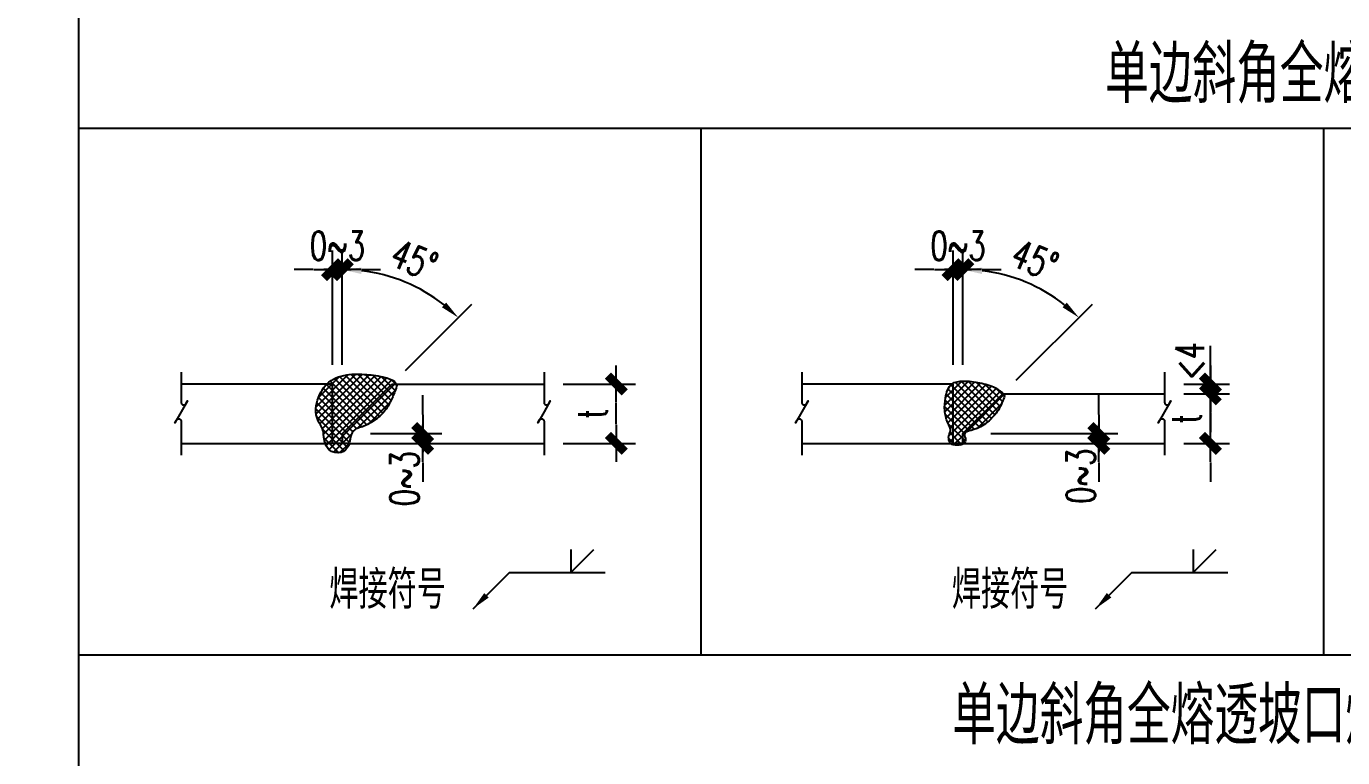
# Model space of a CAD drawing. Extents: x 497777 to 784122, y -229332 to 980813.
# Drawn here: x 524781 to 538525, y 439753 to 447393 of the extents above; entities that cross this region are included whole.
import ezdxf
from ezdxf.enums import TextEntityAlignment as Align

# ---------------------------------------------------------------- set-up
doc = ezdxf.new("R2010")
doc.units = 0
doc.header["$LTSCALE"] = 1000
doc.header["$MEASUREMENT"] = 0
for name, color, linetype in [('S-DIM', 81, 'Continuous'), ('S-HATCH1-W', 252, 'Continuous'), ('S-SHAPE', 51, 'Continuous'), ('S-SHAPE1', 165, 'Continuous'), ('S-SS', 111, 'Continuous'), ('S-TEXT', 211, 'Continuous'), ('S-TK', 165, 'Continuous')]:
    doc.layers.add(name, color=color, linetype=linetype)
doc.styles.add('SS1', font='tj-romans1.shx', dxfattribs={"width": 0.7, "bigfont": 'tj-hztxt1.shx'})
doc.dimstyles.new('CW-100A', dxfattribs={"dimscale": 100, "dimtxt": 3, "dimasz": 2, "dimexe": 2, "dimexo": 2, "dimgap": 1, "dimtad": 1, "dimdec": 0, "dimzin": 0, "dimdsep": 46, "dimtxsty": 'SS1', "dimblk1": 'TT', "dimblk2": 'TT', "dimsah": 1, "dimcen": 1, "dimclrd": 256, "dimclre": 256, "dimclrt": 256, "dimadec": 0, "dimazin": 0, "dimtfac": 1, "dimtdec": 0, "dimtix": 1, "dimtmove": 2, "dimatfit": 0, "dimldrblk": 'TT', "dimfxl": 2, "dimtolj": 1, "dimtzin": 0, "dimarcsym": 0})
doc.dimstyles.new('S-25-100A', dxfattribs={"dimscale": 100, "dimtxt": 3, "dimasz": 2, "dimexe": 2, "dimexo": 2, "dimgap": 0.8, "dimtad": 1, "dimdec": 0, "dimlfac": 0.25, "dimzin": 0, "dimdsep": 46, "dimtxsty": 'SS1', "dimblk1": 'TT', "dimblk2": 'TT', "dimsah": 1, "dimcen": 1, "dimclrd": 256, "dimclre": 256, "dimclrt": 256, "dimadec": 0, "dimazin": 0, "dimtfac": 1, "dimtdec": 0, "dimtix": 1, "dimtmove": 2, "dimatfit": 0, "dimldrblk": 'TT', "dimfxl": 2, "dimtolj": 1, "dimtzin": 0, "dimarcsym": 0})

# ---------------------------------------------------------------- blocks, each defined once
blk = doc.blocks.new('TT')
blk.add_line((-0.969, 0), (0.969, 0))
at = {"const_width": 0.45}
blk.add_lwpolyline([(-0.442, -0.442), (0.442, 0.442)], dxfattribs=at)
blk = doc.blocks.new('*D190')
at = {"layer": 'Defpoints', "color": 0, "transparency": 16777216}
for p in [(510906, 638017), (511946, 636673), (509786, 636257), (512586, 636337), (516786, 636257)]:
    blk.add_point(p, dxfattribs=at)
at = {"layer": 'S-DIM', "lineweight": -2, "transparency": 16777216}
blk.add_arc((512666, 636257), 831, 148.8237, 166.1763, dxfattribs=at)
at = {"layer": 'S-DIM', "lineweight": -2, "transparency": 16777216, "xscale": 200, "yscale": 200, "zscale": 200}
for p, rotation in [((512078, 636845), 51.91184269532635), ((511835, 636257), 263.0881573046743)]:
    blk.add_blockref('TT', p, dxfattribs=dict(at, rotation=rotation))
blk = doc.blocks.new('*D216')
at = {"layer": 'Defpoints', "color": 0, "transparency": 16777216}
for p in [(528936, 444622), (528080, 443656), (528598, 443656), (528080, 443139), (528080, 443139)]:
    blk.add_point(p, dxfattribs=at)
at = {"layer": 'S-DIM', "lineweight": -2, "transparency": 16777216}
for p, q in [((528080, 443856), (528080, 445051)), ((528739, 443798), (529433, 444491))]:
    blk.add_line(p, q, dxfattribs=at)
blk.add_arc((528080, 443139), 1713, 51.695, 83.305, dxfattribs=at)
at = {"layer": 'S-DIM', "transparency": 16777216}
for points in [[(528278, 444806), (528282, 444873), (528080, 444851)], [(529164, 444507), (529120, 444458), (529291, 444350)]]:
    blk.add_solid(points, dxfattribs=at)
at = {"layer": 'S-DIM', "transparency": 16777216, "insert": (528831, 444952), "char_height": 300, "attachment_point": 5, "rotation": 337.5, "style": 'SS1'}
blk.add_mtext('\\A1;45°', dxfattribs=at)
blk = doc.blocks.new('*D217')
at = {"layer": 'Defpoints', "color": 0, "transparency": 16777216}
for p in [(528080, 444851), (527977, 443656), (528080, 443656)]:
    blk.add_point(p, dxfattribs=at)
at = {"layer": 'S-DIM', "lineweight": -2, "transparency": 16777216}
for p, q in [((527977, 443856), (527977, 445051)), ((528080, 443856), (528080, 445051)), ((527777, 444851), (527577, 444851)), ((527977, 444851), (528080, 444851)), ((528280, 444851), (528480, 444851))]:
    blk.add_line(p, q, dxfattribs=at)
at = {"layer": 'S-DIM', "lineweight": -2, "transparency": 16777216, "xscale": 200, "yscale": 200, "zscale": 200}
blk.add_blockref('TT', (527977, 444851), dxfattribs=at)
at = {"layer": 'S-DIM', "lineweight": -2, "transparency": 16777216, "xscale": 200, "yscale": 200, "zscale": 200, "rotation": 180}
blk.add_blockref('TT', (528080, 444851), dxfattribs=at)
at = {"layer": 'S-DIM', "transparency": 16777216, "insert": (528029, 445101), "char_height": 300, "attachment_point": 5, "style": 'SS1'}
blk.add_mtext('\\A1;0~3', dxfattribs=at)
blk = doc.blocks.new('*D218')
at = {"layer": 'Defpoints', "color": 0, "transparency": 16777216}
for p in [(528173, 443139), (528173, 443036), (528919, 443036)]:
    blk.add_point(p, dxfattribs=at)
at = {"layer": 'S-DIM', "lineweight": -2, "transparency": 16777216}
for p, q in [((528919, 443339), (528919, 443539)), ((528373, 443139), (529119, 443139)), ((528919, 443139), (528919, 443036)), ((528373, 443036), (529119, 443036)), ((528919, 442836), (528919, 442636))]:
    blk.add_line(p, q, dxfattribs=at)
at = {"layer": 'S-DIM', "lineweight": -2, "transparency": 16777216, "xscale": 200, "yscale": 200, "zscale": 200}
for p, rotation in [((528919, 443139), 270), ((528919, 443036), 90)]:
    blk.add_blockref('TT', p, dxfattribs=dict(at, rotation=rotation))
at = {"layer": 'S-DIM', "transparency": 16777216, "insert": (528730, 442667), "char_height": 300, "attachment_point": 5, "rotation": 90, "style": 'SS1'}
blk.add_mtext('\\A1;0~3', dxfattribs=at)
blk = doc.blocks.new('*D219')
at = {"layer": 'Defpoints', "color": 0, "transparency": 16777216}
for p in [(530186, 443656), (530941, 443656), (530186, 443036)]:
    blk.add_point(p, dxfattribs=at)
at = {"layer": 'S-DIM', "lineweight": -2, "transparency": 16777216}
for p, q in [((530386, 443656), (531141, 443656)), ((530941, 443236), (530941, 443456)), ((530386, 443036), (531141, 443036))]:
    blk.add_line(p, q, dxfattribs=at)
at = {"layer": 'S-DIM', "lineweight": -2, "transparency": 16777216, "xscale": 200, "yscale": 200, "zscale": 200}
for p, rotation in [((530941, 443656), 90), ((530941, 443036), 270)]:
    blk.add_blockref('TT', p, dxfattribs=dict(at, rotation=rotation))
at = {"layer": 'S-DIM', "transparency": 16777216, "insert": (530691, 443346), "char_height": 300, "attachment_point": 5, "rotation": 90, "style": 'SS1'}
blk.add_mtext('\\A1;t', dxfattribs=at)
blk = doc.blocks.new('*D220')
at = {"layer": 'Defpoints', "color": 0, "transparency": 16777216}
for p in [(535417, 444622), (534560, 443656), (534975, 443553), (534560, 443139), (534560, 443139)]:
    blk.add_point(p, dxfattribs=at)
at = {"layer": 'S-DIM', "lineweight": -2, "transparency": 16777216}
for p, q in [((534560, 443856), (534560, 445051)), ((535117, 443695), (535913, 444491))]:
    blk.add_line(p, q, dxfattribs=at)
blk.add_arc((534560, 443139), 1713, 51.6952, 83.3048, dxfattribs=at)
at = {"layer": 'S-DIM', "transparency": 16777216}
for points in [[(534758, 444806), (534762, 444873), (534560, 444851)], [(535644, 444507), (535600, 444458), (535771, 444350)]]:
    blk.add_solid(points, dxfattribs=at)
at = {"layer": 'S-DIM', "transparency": 16777216, "insert": (535311, 444952), "char_height": 300, "attachment_point": 5, "rotation": 337.5, "style": 'SS1'}
blk.add_mtext('\\A1;45°', dxfattribs=at)
blk = doc.blocks.new('*D221')
at = {"layer": 'Defpoints', "color": 0, "transparency": 16777216}
for p in [(534560, 444851), (534457, 443656), (534560, 443656)]:
    blk.add_point(p, dxfattribs=at)
at = {"layer": 'S-DIM', "lineweight": -2, "transparency": 16777216}
for p, q in [((534457, 443856), (534457, 445051)), ((534560, 443856), (534560, 445051)), ((534257, 444851), (534057, 444851)), ((534457, 444851), (534560, 444851)), ((534760, 444851), (534960, 444851))]:
    blk.add_line(p, q, dxfattribs=at)
at = {"layer": 'S-DIM', "lineweight": -2, "transparency": 16777216, "xscale": 200, "yscale": 200, "zscale": 200}
blk.add_blockref('TT', (534457, 444851), dxfattribs=at)
at = {"layer": 'S-DIM', "lineweight": -2, "transparency": 16777216, "xscale": 200, "yscale": 200, "zscale": 200, "rotation": 180}
blk.add_blockref('TT', (534560, 444851), dxfattribs=at)
at = {"layer": 'S-DIM', "transparency": 16777216, "insert": (534509, 445101), "char_height": 300, "attachment_point": 5, "style": 'SS1'}
blk.add_mtext('\\A1;0~3', dxfattribs=at)
blk = doc.blocks.new('*D222')
at = {"layer": 'Defpoints', "color": 0, "transparency": 16777216}
for p in [(536666, 443553), (537144, 443553), (536666, 443036)]:
    blk.add_point(p, dxfattribs=at)
at = {"layer": 'S-DIM', "lineweight": -2, "transparency": 16777216}
for p, q in [((537144, 443753), (537144, 443953)), ((536866, 443553), (537344, 443553)), ((537144, 443036), (537144, 443553)), ((536866, 443036), (537344, 443036)), ((537144, 442836), (537144, 442636))]:
    blk.add_line(p, q, dxfattribs=at)
at = {"layer": 'S-DIM', "lineweight": -2, "transparency": 16777216, "xscale": 200, "yscale": 200, "zscale": 200}
for p, rotation in [((537144, 443553), 270), ((537144, 443036), 90)]:
    blk.add_blockref('TT', p, dxfattribs=dict(at, rotation=rotation))
at = {"layer": 'S-DIM', "transparency": 16777216, "insert": (536894, 443295), "char_height": 300, "attachment_point": 5, "rotation": 90, "style": 'SS1'}
blk.add_mtext('\\A1;t', dxfattribs=at)
blk = doc.blocks.new('*D223')
at = {"layer": 'Defpoints', "color": 0, "transparency": 16777216}
for p in [(536666, 443656), (536666, 443553), (537144, 443656)]:
    blk.add_point(p, dxfattribs=at)
at = {"layer": 'S-DIM', "lineweight": -2, "transparency": 16777216}
for p, q in [((537144, 443856), (537144, 444056)), ((536866, 443656), (537344, 443656)), ((536866, 443553), (537344, 443553)), ((537144, 443553), (537144, 443656)), ((537144, 443353), (537144, 443153))]:
    blk.add_line(p, q, dxfattribs=at)
at = {"layer": 'S-DIM', "lineweight": -2, "transparency": 16777216, "xscale": 200, "yscale": 200, "zscale": 200}
for p, rotation in [((537144, 443656), 270), ((537144, 443553), 90)]:
    blk.add_blockref('TT', p, dxfattribs=dict(at, rotation=rotation))
at = {"layer": 'S-DIM', "transparency": 16777216, "insert": (536928, 443897), "char_height": 300, "attachment_point": 5, "rotation": 90, "style": 'SS1'}
blk.add_mtext('\\A1;<4', dxfattribs=at)
blk = doc.blocks.new('*D224')
at = {"layer": 'Defpoints', "color": 0, "transparency": 16777216}
for p in [(534653, 443139), (534653, 443036), (535979, 443036)]:
    blk.add_point(p, dxfattribs=at)
at = {"layer": 'S-DIM', "lineweight": -2, "transparency": 16777216}
for p, q in [((535979, 443339), (535979, 443539)), ((534853, 443139), (536179, 443139)), ((535979, 443139), (535979, 443036)), ((534853, 443036), (536179, 443036)), ((535979, 442836), (535979, 442636))]:
    blk.add_line(p, q, dxfattribs=at)
at = {"layer": 'S-DIM', "lineweight": -2, "transparency": 16777216, "xscale": 200, "yscale": 200, "zscale": 200}
for p, rotation in [((535979, 443139), 270), ((535979, 443036), 90)]:
    blk.add_blockref('TT', p, dxfattribs=dict(at, rotation=rotation))
at = {"layer": 'S-DIM', "transparency": 16777216, "insert": (535792, 442693), "char_height": 300, "attachment_point": 5, "rotation": 90, "style": 'SS1'}
blk.add_mtext('\\A1;0~3', dxfattribs=at)

msp = doc.modelspace()

# ---------------------------------------------------------------- hatches: boundary and pattern name
at = {"layer": 'S-HATCH1-W'}
h = msp.add_hatch(dxfattribs=at)
h.set_pattern_fill('ANSI37', color=256, scale=411.429798, style=0)
h.set_pattern_definition([(45, (512266.98, 404313.894), (-36.3656, 36.3656), []), (135, (512266.98, 404313.894), (-36.3656, -36.3656), [])])
edge = h.paths.add_edge_path()
edge.add_spline(control_points=[(528646.9, 443656.3), (528622.6, 443695.3), (528505.2, 443736.4), (528331.7, 443759), (528119.2, 443765.5), (527936.4, 443696.3), (527850, 443568.1), (527807.7, 443458.8), (527797.1, 443344), (527837, 443247.3), (527886.8, 443178.8), (527882.6, 443114), (527894.8, 443070.6), (527904.1, 443016.2), (527940.4, 442957.5), (528007.9, 442939.8), (528082.8, 442933.9), (528138.6, 442986.6), (528155.6, 443042), (528161.9, 443095), (528186.9, 443187.5), (528297.3, 443206.5), (528398.5, 443264.3), (528501.8, 443336), (528574.1, 443449.9), (528619.9, 443549.5), (528642.8, 443613.8), (528651.1, 443649.5), (528646.9, 443656.3)], knot_values=[0, 0, 0, 0, 137.7441931, 333.0741946, 541.4238436, 770.5104918, 876.1551013, 995.6596899, 1121.6703623, 1208.255477, 1306.4958603, 1363.8831137, 1396.7263121, 1440.9480943, 1531.3044628, 1580.0933389, 1645.6742065, 1749.5175056, 1774.4887811, 1819.2091534, 1912.2132162, 2030.9654157, 2116.6836444, 2267.8430888, 2398.792264, 2517.7450421, 2590.8473473, 2614.9491271, 2614.9491271, 2614.9491271, 2614.9491271], degree=3, periodic=0)
h = msp.add_hatch(dxfattribs=at)
h.set_pattern_fill('ANSI37', color=256, scale=411.429798, style=0)
h.set_pattern_definition([(45, (516324.645, 410262.89), (-36.3656, 36.3656), []), (135, (516324.645, 410262.89), (-36.3656, -36.3656), [])])
edge = h.paths.add_edge_path()
edge.add_spline(control_points=[(534988.1, 443545.4), (534963.6, 443573.9), (534886.8, 443634.5), (534734.1, 443670), (534584.2, 443695), (534416.8, 443671.3), (534374.9, 443517.7), (534363.9, 443379.1), (534390.2, 443265.1), (534442.9, 443179.5), (534408.6, 443124.2), (534410.7, 443083.1), (534420, 443042), (534443.4, 443020.6), (534487, 443017.8), (534527.2, 443012.6), (534591.1, 443037.5), (534587.1, 443092.1), (534565.6, 443153.3), (534664.6, 443173.5), (534735.5, 443203.1), (534823.2, 443257.7), (534885.5, 443324.7), (534946.6, 443402.8), (534967.4, 443470.2), (535002, 443529.3), (534988.1, 443545.4)], knot_values=[0, 0, 0, 0, 112.6716466, 285.1866174, 459.1447718, 581.2742301, 740.4218158, 872.227124, 1005.1778585, 1096.0021997, 1133.9485825, 1188.5318534, 1214.0160812, 1261.2162829, 1267.0451329, 1344.983945, 1384.0445719, 1451.2424265, 1481.1915587, 1561.4260096, 1664.6608516, 1744.7725167, 1860.522732, 1942.4844343, 2031.3590966, 2095.275107, 2095.275107, 2095.275107, 2095.275107], degree=3, periodic=0)

# ---------------------------------------------------------------- linework, layer by layer
for points, start_tangent, end_tangent in [([(528646.9, 443656.3), (528527.3, 443724.7), (528334.4, 443755.5), (528126.1, 443751.6), (527917.8, 443656.3), (527856.1, 443570.6), (527813.6, 443458.8), (527807.8, 443333), (527838.7, 443252.1), (527881.1, 443163.5), (527886.2, 443106.3), (527893.3, 443074.2), (527903.6, 443031.2), (527956.4, 442957.9), (528002.7, 442942.5), (528068.2, 442942.5), (528145.4, 443012), (528153.1, 443035.7), (528160.9, 443079.8), (528195.5, 443166.1), (528303.6, 443215.4), (528379.8, 443254.7), (528499.3, 443347.1), (528573.6, 443455), (528623.7, 443562.9), (528646.9, 443632.2), (528646.9, 443656.3)], (-0.5286288, 0.8488531), (-0.5286288, 0.8488531)), ([(534988.1, 443545.4), (534900.1, 443615.8), (534735.7, 443667.8), (534562.8, 443687), (534444.6, 443656.3), (534378.7, 443511.4), (534370.5, 443379.9), (534403.4, 443251.1), (534428.7, 443163.8), (534414.9, 443128.5), (534413.3, 443073.9), (534420.4, 443049.5), (534457.2, 443019.9), (534463, 443019.3), (534540.9, 443020.2), (534575.9, 443037.5), (534581.7, 443104.4), (534576.4, 443133.9), (534647.1, 443171.9), (534743.2, 443209.8), (534810.5, 443253.1), (534892.3, 443335), (534940.2, 443401.5), (534976.8, 443482.5), (534988.1, 443545.4)], (-0.6525029, 0.7577862), (-0.6525029, 0.7577862))]:
    msp.add_spline(points, degree=3, dxfattribs=dict(at, start_tangent=start_tangent, end_tangent=end_tangent))
at = {"layer": 'S-SHAPE'}
for p, q in [((525324.6, 475224), (525324.6, 426424)), ((527977.3, 443656.3), (526397.1, 443656.3)), ((527977.3, 443035.7), (527977.3, 443656.3)), ((528080.2, 443138.6), (528597.9, 443656.3)), ((528597.9, 443656.3), (530185.9, 443656.3)), ((534457.5, 443656.3), (532877.2, 443656.3)), ((534457.5, 443035.7), (534457.5, 443656.3)), ((534560.3, 443138.6), (534975.2, 443553.4)), ((534975.2, 443553.4), (536666, 443553.4)), ((528080.2, 443035.7), (528080.2, 443138.6)), ((534560.3, 443035.7), (534560.3, 443138.6)), ((526397.1, 443035.7), (527902.3, 443035.7)), ((528153.1, 443035.7), (527902.3, 443035.7)), ((528153.1, 443035.7), (530185.9, 443035.7)), ((532877.2, 443035.7), (534429.8, 443035.7)), ((534574.2, 443035.7), (534429.8, 443035.7)), ((534574.5, 443035.7), (536666, 443035.7)), ((551324.6, 440824), (525324.6, 440824))]:
    msp.add_line(p, q, dxfattribs=at)
at = {"layer": 'S-SHAPE1'}
for points in [[(526397.1, 443779.7), (526397.1, 443463.8), (526397.2, 443461.9), (526397.2, 443460.8), (526397.6, 443458.1), (526398.3, 443456), (526399.2, 443453.4), (526399.9, 443452), (526400.8, 443450.4), (526401.7, 443448.9), (526402.6, 443447.6), (526403.7, 443446.3), (526405.2, 443444.8), (526406.5, 443443.5), (526407.9, 443442.5), (526408.7, 443441.9), (526410.9, 443440.6), (526412.1, 443440), (526414, 443439.2), (526414.9, 443438.9), (526416.5, 443438.3), (526418.4, 443437.8), (526419.7, 443437.6), (526420.9, 443437.5), (526423, 443437.4), (526426.2, 443437.5), (526429.1, 443437.9), (526431.3, 443438.6), (526434.3, 443439.7), (526437.1, 443441.2), (526439.4, 443442.8), (526441.5, 443444.4), (526443, 443445.9), (526444.4, 443447.6), (526446.1, 443450.2), (526463.1, 443479.6), (526397.1, 443365.1), (526331, 443250.5), (526347.7, 443279.6), (526348.9, 443281.6), (526350.1, 443283.1), (526351.6, 443284.8), (526352.7, 443285.9), (526354, 443287), (526355.2, 443287.9), (526357.3, 443289.2), (526359, 443290.2), (526360.4, 443290.8), (526361.5, 443291.1), (526363.9, 443292), (526365.2, 443292.3), (526367, 443292.6), (526368.4, 443292.8), (526369.5, 443292.8), (526372.1, 443292.8), (526375.2, 443292.5), (526379, 443291.4), (526380.7, 443290.9), (526382, 443290.3), (526383.6, 443289.4), (526385.4, 443288.3), (526387.9, 443286.3), (526389.3, 443285.1), (526390.1, 443284.2), (526391.3, 443282.9), (526392.5, 443281.3), (526393.4, 443279.7), (526394.3, 443278.1), (526395.1, 443276.5), (526395.8, 443274.3), (526396.3, 443272.7), (526396.5, 443271.9), (526396.9, 443269.9), (526397.1, 443268.1), (526397.1, 443266.5), (526397.1, 443266.4), (526397.1, 442912.3)], [(530185.9, 443779.7), (530185.9, 443463.8), (530186, 443461.9), (530186.1, 443460.8), (530186.5, 443458.1), (530187.2, 443456), (530188.1, 443453.4), (530188.8, 443452), (530189.6, 443450.4), (530190.6, 443448.9), (530191.4, 443447.6), (530192.6, 443446.3), (530194.1, 443444.8), (530195.4, 443443.5), (530196.7, 443442.5), (530197.6, 443441.9), (530199.8, 443440.6), (530200.9, 443440), (530202.8, 443439.2), (530203.8, 443438.9), (530205.4, 443438.3), (530207.3, 443437.8), (530208.5, 443437.6), (530209.7, 443437.5), (530211.8, 443437.4), (530215.1, 443437.5), (530217.9, 443437.9), (530220.2, 443438.6), (530223.1, 443439.7), (530226, 443441.2), (530228.3, 443442.8), (530230.4, 443444.4), (530231.9, 443445.9), (530233.3, 443447.6), (530235, 443450.2), (530252, 443479.6), (530185.9, 443365.1), (530119.8, 443250.5), (530136.5, 443279.6), (530137.8, 443281.6), (530138.9, 443283.1), (530140.4, 443284.8), (530141.6, 443285.9), (530142.8, 443287), (530144, 443287.9), (530146.1, 443289.2), (530147.8, 443290.2), (530149.3, 443290.8), (530150.3, 443291.1), (530152.8, 443292), (530154, 443292.3), (530155.8, 443292.6), (530157.2, 443292.8), (530158.4, 443292.8), (530160.9, 443292.8), (530164.1, 443292.5), (530167.9, 443291.4), (530169.6, 443290.9), (530170.8, 443290.3), (530172.4, 443289.4), (530174.2, 443288.3), (530176.8, 443286.3), (530178.1, 443285.1), (530179, 443284.2), (530180.1, 443282.9), (530181.4, 443281.3), (530182.3, 443279.7), (530183.2, 443278.1), (530183.9, 443276.5), (530184.7, 443274.3), (530185.2, 443272.7), (530185.3, 443271.9), (530185.7, 443269.9), (530185.9, 443268.1), (530185.9, 443266.5), (530185.9, 443266.4), (530185.9, 442912.3)], [(532877.2, 443779.7), (532877.2, 443463.8), (532877.3, 443461.9), (532877.4, 443460.8), (532877.8, 443458.1), (532878.4, 443456), (532879.4, 443453.4), (532880, 443452), (532880.9, 443450.4), (532881.8, 443448.9), (532882.7, 443447.6), (532883.8, 443446.3), (532885.3, 443444.8), (532886.7, 443443.5), (532888, 443442.5), (532888.9, 443441.9), (532891, 443440.6), (532892.2, 443440), (532894.1, 443439.2), (532895, 443438.9), (532896.6, 443438.3), (532898.5, 443437.8), (532899.8, 443437.6), (532901, 443437.5), (532903.1, 443437.4), (532906.3, 443437.5), (532909.2, 443437.9), (532911.5, 443438.6), (532914.4, 443439.7), (532917.2, 443441.2), (532919.5, 443442.8), (532921.6, 443444.4), (532923.1, 443445.9), (532924.6, 443447.6), (532926.3, 443450.2), (532943.3, 443479.6), (532877.2, 443365.1), (532811.1, 443250.5), (532827.8, 443279.6), (532829, 443281.6), (532830.2, 443283.1), (532831.7, 443284.8), (532832.8, 443285.9), (532834.1, 443287), (532835.3, 443287.9), (532837.4, 443289.2), (532839.1, 443290.2), (532840.5, 443290.8), (532841.6, 443291.1), (532844, 443292), (532845.3, 443292.3), (532847.1, 443292.6), (532848.5, 443292.8), (532849.6, 443292.8), (532852.2, 443292.8), (532855.3, 443292.5), (532859.1, 443291.4), (532860.9, 443290.9), (532862.1, 443290.3), (532863.7, 443289.4), (532865.5, 443288.3), (532868.1, 443286.3), (532869.4, 443285.1), (532870.3, 443284.2), (532871.4, 443282.9), (532872.6, 443281.3), (532873.6, 443279.7), (532874.4, 443278.1), (532875.2, 443276.5), (532875.9, 443274.3), (532876.4, 443272.7), (532876.6, 443271.9), (532877, 443269.9), (532877.2, 443268.1), (532877.2, 443266.5), (532877.2, 443266.4), (532877.2, 442912.3)], [(536666, 443779.7), (536666, 443463.8), (536666.1, 443461.9), (536666.2, 443460.8), (536666.6, 443458.1), (536667.3, 443456), (536668.2, 443453.4), (536668.9, 443452), (536669.7, 443450.4), (536670.7, 443448.9), (536671.5, 443447.6), (536672.7, 443446.3), (536674.2, 443444.8), (536675.5, 443443.5), (536676.9, 443442.5), (536677.7, 443441.9), (536679.9, 443440.6), (536681, 443440), (536682.9, 443439.2), (536683.9, 443438.9), (536685.5, 443438.3), (536687.4, 443437.8), (536688.6, 443437.6), (536689.9, 443437.5), (536692, 443437.4), (536695.2, 443437.5), (536698, 443437.9), (536700.3, 443438.6), (536703.3, 443439.7), (536706.1, 443441.2), (536708.4, 443442.8), (536710.5, 443444.4), (536712, 443445.9), (536713.4, 443447.6), (536715.1, 443450.2), (536732.1, 443479.6), (536666, 443365.1), (536600, 443250.5), (536616.7, 443279.6), (536617.9, 443281.6), (536619, 443283.1), (536620.6, 443284.8), (536621.7, 443285.9), (536622.9, 443287), (536624.2, 443287.9), (536626.3, 443289.2), (536628, 443290.2), (536629.4, 443290.8), (536630.4, 443291.1), (536632.9, 443292), (536634.1, 443292.3), (536635.9, 443292.6), (536637.4, 443292.8), (536638.5, 443292.8), (536641.1, 443292.8), (536644.2, 443292.5), (536648, 443291.4), (536649.7, 443290.9), (536650.9, 443290.3), (536652.6, 443289.4), (536654.4, 443288.3), (536656.9, 443286.3), (536658.3, 443285.1), (536659.1, 443284.2), (536660.3, 443282.9), (536661.5, 443281.3), (536662.4, 443279.7), (536663.3, 443278.1), (536664, 443276.5), (536664.8, 443274.3), (536665.3, 443272.7), (536665.5, 443271.9), (536665.9, 443269.9), (536666, 443268.1), (536666, 443266.5), (536666, 443266.4), (536666, 442912.3)]]:
    msp.add_lwpolyline(points, dxfattribs=at)
at = {"layer": 'S-SS'}
for points in [[(530464.6, 441928), (530464.6, 441688), (530704.6, 441928)], [(536964.6, 441928), (536964.6, 441688), (537204.6, 441928)], [(529444.6, 441308), (529824.6, 441688), (530824.6, 441688)], [(535944.6, 441308), (536324.6, 441688), (537324.6, 441688)]]:
    msp.add_lwpolyline(points, dxfattribs=at)
for points in [[(529609.6, 441425.9), (529444.6, 441308), (529562.5, 441473)], [(536109.6, 441425.9), (535944.6, 441308), (536062.5, 441473)]]:
    msp.add_solid(points, dxfattribs=at)
at = {"layer": 'S-TK'}
for p, q in [((551324.6, 446324), (525324.6, 446324)), ((531824.6, 446324), (531824.6, 440824)), ((538324.6, 446324), (538324.6, 440824))]:
    msp.add_line(p, q, dxfattribs=at)

# ---------------------------------------------------------------- texts
at = {"layer": 'S-SS', "style": 'SS1', "width": 0.8}
for p in [(527944.6, 441308), (534444.6, 441308)]:
    msp.add_text('焊接符号', height=400, dxfattribs=at).set_placement(p)
at = {"layer": 'S-TEXT', "style": 'SS1', "width": 0.8}
for s, p in [('单边斜角全熔透坡口焊', (538324.6, 446924)), ('单边斜角全熔透坡口焊（含背面垫板）', (538324.6, 440224))]:
    msp.add_text(s, height=600, dxfattribs=at).set_placement(p, align=Align.MIDDLE)

# ---------------------------------------------------------------- dimensions: what is measured, and where the dimension line sits
at = {"layer": 'S-DIM'}
dim = msp.add_angular_dim_2l(base=(511945.9, 636672.7), line1=((509785.6, 636257.2), (516785.6, 636257.2)), line2=((510905.6, 638017.2), (512585.6, 636337.2)), text=' ', dimstyle='S-25-100A', dxfattribs=at)
dim.commit()
dim.dimension.update_dxf_attribs({"geometry": '*D190', "text_midpoint": (784122.1, -229332.3)})
for base, p1, p2, picture, middle in [((528080.2, 444851.2), (527977.3, 443656.3), (528080.2, 443656.3), '*D217', (528028.8, 445101.2)), ((534560.3, 444851.1), (534457.5, 443656.3), (534560.3, 443656.3), '*D221', (534508.9, 445101.1))]:
    dim = msp.add_linear_dim(base=base, p1=p1, p2=p2, text='0~3', dimstyle='CW-100A', dxfattribs=at)
    dim.commit()
    dim.dimension.update_dxf_attribs({"geometry": picture, "text_midpoint": middle})
for base, line1, line2, picture, middle in [((528936.5, 444621.7), ((528080.2, 443138.6), (528597.9, 443656.3)), ((528080.2, 443138.6), (528080.2, 443656.3)), '*D216', (528831.2, 444951.8)), ((535416.6, 444621.7), ((534560.3, 443138.6), (534975.2, 443553.4)), ((534560.3, 443138.6), (534560.3, 443656.3)), '*D220', (535311.4, 444951.7))]:
    dim = msp.add_angular_dim_2l(base=base, line1=line1, line2=line2, dimstyle='CW-100A', dxfattribs=at)
    dim.commit()
    dim.dimension.update_dxf_attribs({"geometry": picture, "text_midpoint": middle})
for base, p1, p2, text, picture, middle in [((537143.6, 443656.3), (536666, 443553.4), (536666, 443656.3), '<4', '*D223', (536928.4, 443896.6)), ((528919.3, 443035.7), (528173.1, 443138.6), (528173.1, 443035.7), '0~3', '*D218', (528730.1, 442666.5)), ((535979.4, 443035.7), (534653.2, 443138.6), (534653.2, 443035.7), '0~3', '*D224', (535792, 442692.5))]:
    dim = msp.add_linear_dim(base=base, p1=p1, p2=p2, angle=90, text=text, dimstyle='CW-100A', dxfattribs=at)
    dim.commit()
    dim.dimension.update_dxf_attribs({"geometry": picture, "text_midpoint": middle, "dimtype": 160})
for base, p1, p2, picture, middle in [((537143.6, 443553.4), (536666, 443035.7), (536666, 443553.4), '*D222', (536893.6, 443294.6)), ((530941, 443656.3), (530185.9, 443035.7), (530185.9, 443656.3), '*D219', (530691, 443346))]:
    dim = msp.add_linear_dim(base=base, p1=p1, p2=p2, angle=90, text='t', dimstyle='CW-100A', dxfattribs=at)
    dim.commit()
    dim.dimension.update_dxf_attribs({"geometry": picture, "text_midpoint": middle})

doc.saveas('drawing.dxf')
